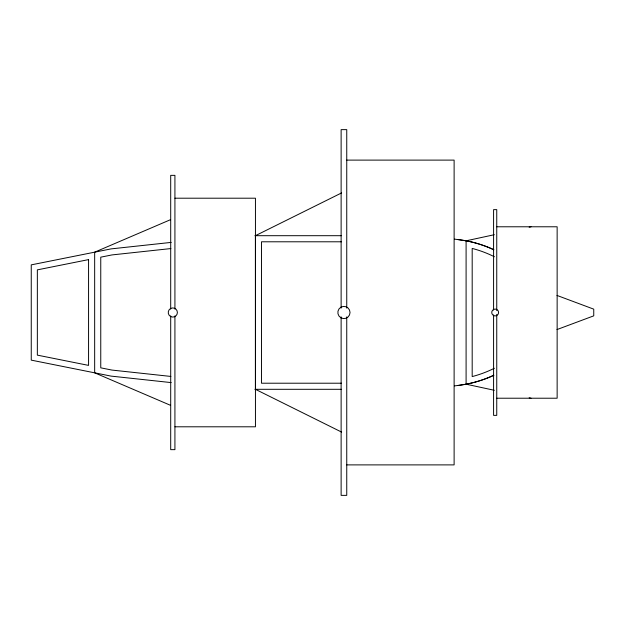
<?xml version="1.0" encoding="UTF-8"?>
<svg xmlns="http://www.w3.org/2000/svg" width="625" height="625" viewBox="0 0 625 625"><rect width="100%" height="100%" fill="white"/><g stroke="black" fill="none" stroke-linecap="round" stroke-linejoin="round"><path stroke-width="0.94" d="M341.562 192.93L255.406 235.695L255.406 389.305L341.562 432.07M493.734 375.242L490.391 376.805A119.312 119.305 -90 0 1 458.289 385.422L454.461 385.898M170.602 219.641L94.664 252.172L94.664 372.828L170.602 405.359M556.992 329.57L593.75 315.844L593.75 309.156L556.992 295.43M494.328 234.711L466.094 240.812L466.094 384.188L494.328 390.289M529.156 227.188L531.031 226.781M458.289 385.422L466.523 384.117A119.305 119.305 0 0 0 493.773 375.305M171.211 242.398L111.062 248.891L31.25 264.867L31.25 360.133L111.062 376.109L171.211 382.602M170.883 248.563L111.984 254.922L100.758 257.164L100.758 367.836L111.984 370.078L170.883 376.438M346.75 160.109L454.117 160.109L454.117 464.891L346.75 464.891M174.922 198.203L255.445 198.203L255.445 426.797L174.922 426.797M496.75 226.781L557.141 226.781L557.141 398.219L496.75 398.219M254.891 235.695L341.289 235.695M341.5 241.789L261.5 241.789L261.5 383.211L341.5 383.211M254.891 389.305L341.289 389.305M454.461 239.102L466.523 240.883A119.305 119.305 0 0 1 493.773 249.695M529.156 397.812L531.031 398.219M493.734 249.758L490.391 248.195A119.312 119.305 -90 0 0 458.289 239.578M496.75 310.555L496.75 209.633L493.586 209.633L493.586 310.062M496.75 314.445L496.75 415.367L493.586 415.367L493.586 314.938M346.75 308.117L346.75 129.633L341.125 129.633L341.125 308.109M346.75 316.883L346.75 495.367L341.125 495.367L341.125 316.891M174.922 309.094L174.922 175.352L170.703 175.352L170.703 309.086M174.922 315.906L174.922 449.648L170.703 449.648L170.703 315.914M494.383 256.758A113.203 113.203 0 0 0 473.062 248.656L472.188 248.453L472.188 376.547L473.062 376.344A113.203 113.203 0 0 0 494.383 368.242M88.57 259.609L37.344 269.867L37.344 355.133L88.57 365.391L88.57 259.609M493.453 315.469A3.43 3.43 0 0 0 498.594 312.5A3.43 3.43 0 0 0 493.453 309.531A3.43 3.43 0 0 0 493.453 315.469M170.523 316.461A4.57 4.57 0 0 0 177.383 312.5A4.57 4.57 0 0 0 170.523 308.539A4.57 4.57 0 0 0 170.523 316.461M340.891 317.781A6.094 6.094 0 0 0 350.031 312.5A6.094 6.094 0 0 0 340.891 307.219A6.094 6.094 0 0 0 340.891 317.781"/></g></svg>
